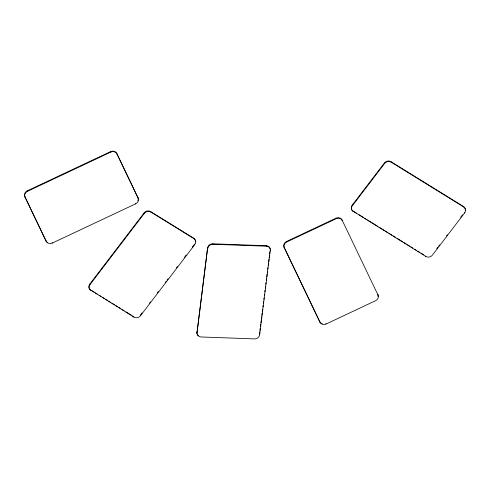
<?xml version="1.0" encoding="UTF-8"?>
<svg xmlns="http://www.w3.org/2000/svg" width="490" height="490" viewBox="0 0 490 490"><rect width="100%" height="100%" fill="white"/><g stroke="black" fill="none" stroke-linecap="round" stroke-linejoin="round"><path stroke-width="0.73" d="M270.211 250.212L259.651 334.725A4.747 4.251 -23.6 0 1 254.457 338.896L201.127 336.979A4.747 4.251 -23.6 0 1 197.041 332.483L207.607 247.965A4.747 4.251 -23.6 0 1 212.795 243.8L266.131 245.717A4.747 4.251 -23.6 0 1 270.198 249.085M197.041 332.483L207.607 247.965M259.731 331.975L259.651 334.725M259.927 330.462L260.214 328.19M260.411 326.677L260.698 324.405M260.894 322.892L261.188 320.619M261.378 319.106L261.672 316.834M261.868 315.321L262.156 313.049M262.352 311.536L262.64 309.264M262.934 306.991L263.13 305.478M263.418 303.206L263.614 301.693M263.902 299.421L264.098 297.908M264.392 295.635L264.582 294.123M264.876 291.85L265.065 290.337M265.36 288.065L265.555 286.552M265.843 284.28L266.039 282.767M266.327 280.494L266.621 278.222M266.817 276.709L267.105 274.437M267.301 272.924L267.497 271.411M267.785 269.139L267.981 267.626M268.269 265.353L268.563 263.081M268.759 261.568L269.047 259.296M269.243 257.783L269.531 255.511M269.727 253.998L270.021 251.725M193.63 238.134L193.838 238.618A4.747 4.251 -23.6 0 1 194.775 244.596L140.465 315.756A4.747 4.251 -23.6 0 1 133.923 317.116L90.717 290.068A4.747 4.251 -23.6 0 1 89.78 284.09L144.097 212.93A4.747 4.251 -23.6 0 1 150.632 211.57L193.63 238.134A4.747 4.251 -23.6 0 1 195.467 241.968M90.932 290.552A4.747 4.251 -23.6 0 1 89.989 284.574L144.305 213.413A4.747 4.251 -23.6 0 1 150.847 212.054L193.838 238.618M140.25 315.272L142.106 312.841M149.536 303.108L150.467 301.895M157.431 292.769L158.356 291.556M165.32 282.43L166.251 281.217M167.176 279.998L168.107 278.779M176.461 267.834L177.392 266.615M184.356 257.495L186.212 255.063M192.245 247.156L194.567 244.112L194.775 244.596M463.448 206.468L463.663 206.952A4.747 4.251 -23.6 0 1 464.6 212.93L432.407 255.112A4.747 4.251 -23.6 0 1 425.865 256.472L353.125 211.178A4.747 4.251 -23.6 0 1 352.188 205.2L384.38 163.017A4.747 4.251 -23.6 0 1 390.922 161.657L463.448 206.468A4.747 4.251 -23.6 0 1 465.292 210.302M353.333 211.662A4.747 4.251 -23.6 0 1 352.396 205.684L384.595 163.501A4.747 4.251 -23.6 0 1 391.13 162.141L463.663 206.952M436.792 248.602L437.711 247.395M438.63 246.188L439.555 244.988M446.451 235.947L447.37 234.741M460.71 217.266L462.548 214.853M27.299 190.824L110.605 151.606A4.747 4.251 -23.6 0 1 116.736 153.419L138.082 197.997A4.747 4.251 -23.6 0 1 135.626 203.852L52.32 243.071A4.747 4.251 -23.6 0 1 46.189 241.258L24.843 196.68A4.747 4.251 -23.6 0 1 27.299 190.824L27.514 191.308A4.747 4.251 -23.6 0 0 25.057 197.164M27.514 191.308L110.814 152.09A4.747 4.251 -23.6 0 1 116.945 153.903L138.082 197.997M286.57 241.466L335.95 218.221A4.747 4.251 -23.6 0 1 342.081 220.028L377.949 294.9A4.747 4.251 -23.6 0 1 375.493 300.756L326.113 324.006A4.747 4.251 -23.6 0 1 319.982 322.193L284.114 247.328A4.747 4.251 -23.6 0 1 286.57 241.466L286.779 241.95A4.747 4.251 -23.6 0 0 284.322 247.805M286.779 241.95L336.165 218.699A4.747 4.251 -23.6 0 1 342.296 220.512L342.081 220.028M207.815 248.448A4.747 4.251 -23.6 0 1 213.009 244.283L266.339 246.201A4.747 4.251 -23.6 0 1 270.425 250.696M353.125 211.178L356.365 213.175M358.306 214.375L363.488 217.578M364.781 218.375L367.371 219.979M368.664 220.776L377.735 226.38M379.027 227.176L388.092 232.781M389.391 233.583L391.982 235.182M393.274 235.984L395.216 237.185M397.157 238.379L402.339 241.582M403.638 242.385L406.228 243.983M407.521 244.786L409.462 245.986M410.761 246.782L412.702 247.983M414.644 249.183L416.586 250.384M417.884 251.186L419.826 252.387M421.118 253.183L423.709 254.788M92.004 290.864L93.927 292.052M95.213 292.842L97.136 294.037M99.06 295.225L100.983 296.413M102.269 297.203L104.192 298.398M105.479 299.188L107.402 300.376M108.688 301.172L110.611 302.361M111.898 303.151L114.464 304.737M115.744 305.533L117.667 306.722M118.954 307.512L120.877 308.706M122.163 309.496L124.086 310.685M126.01 311.873L131.149 315.046M132.429 315.842L133.923 317.116M284.114 247.328L319.982 322.193M24.843 196.68L46.189 241.258M464.391 212.446L464.6 212.93M390.922 161.657L391.13 162.141M425.657 255.988L425.865 256.472M384.38 163.017L384.595 163.501M352.188 205.2L352.396 205.684M377.949 294.9L377.741 294.417A4.747 4.251 -23.6 0 1 378.084 296.609M335.95 218.221L336.165 218.699M325.899 323.523L326.113 324.006M266.131 245.717L266.339 246.201M212.795 243.8L213.009 244.283M150.632 211.57L150.847 212.054M144.097 212.93L144.305 213.413M116.736 153.419L116.945 153.903M135.418 203.368L135.626 203.852M110.605 151.606L110.814 152.09M89.78 284.09L89.989 284.574M52.111 242.587L52.32 243.071M322.328 323.829A4.747 4.251 -23.6 0 1 319.768 321.71M198.671 335.834A4.747 4.251 -23.6 0 1 196.833 332M137.874 197.513A4.747 4.251 -23.6 0 1 137.911 200.814M47.475 242.421A4.747 4.251 -23.6 0 1 45.98 240.78"/></g></svg>
